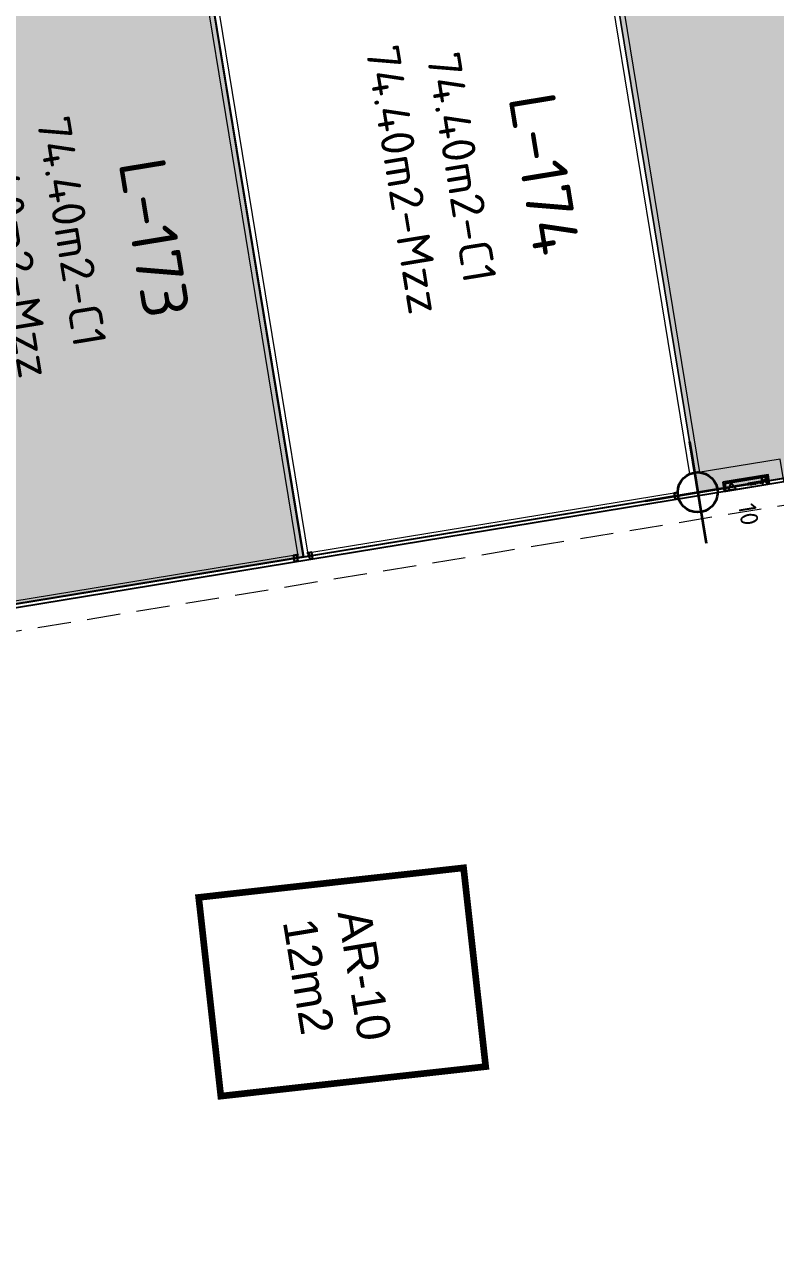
# Model space of a CAD drawing. Header units: metres. Extents: x 2 to 659295185, y -28 to 1124222152.
# Drawn here: x 655572.69 to 655583.96, y 1126561.16 to 1126579.46 of the extents above; entities that cross this region are included whole.
import ezdxf
from ezdxf.enums import TextEntityAlignment as Align

# ---------------------------------------------------------------- set-up
doc = ezdxf.new("R2010")
doc.units = ezdxf.units.M
doc.header["$MEASUREMENT"] = 0
for name, pattern in [('CCSM_C1_CUERPO CK$0$CONTINUA', [0]), ('DASHDOT', [1, 0.5, -0.25, 0, -0.25]), ('DASHED', [0.75, 0.5, -0.25])]:
    doc.linetypes.add(name, pattern=pattern)
doc.layers.get('0').update_dxf_attribs({"linetype": 'CONTINUOUS'})
doc.layers.add('CCSM_C1_CUERPO CK$0$A-AREAS COMERCIALES', color=151, linetype='CONTINUOUS', plot=False)
for name, color, linetype in [('CCSM_C1_CUERPO CK$0$A-EQUIPOS', 9, 'CONTINUOUS'), ('CCSM_C1_CUERPO CK$0$A-FRENTE DE LOCAL', 4, 'CONTINUOUS'), ('CCSM_C1_CUERPO CK$0$A-LOCAL ID', 7, 'CONTINUOUS'), ('CCSM_C1_CUERPO CK$0$A-MARCOS LOCALES', 4, 'CONTINUOUS'), ('CCSM_C1_CUERPO CK$0$A-PARED', 2, 'CCSM_C1_CUERPO CK$0$CONTINUA'), ('CCSM_C1_CUERPO CK$0$ID_AREA EXACTA', 7, 'CONTINUOUS'), ('CCSM_C1_CUERPO CK$0$ID_Nº LOCAL', 7, 'CONTINUOUS'), ('CCSM_C1_CUERPO CK$0$ID_RUBRO', 7, 'CONTINUOUS'), ('CCSM_XREF KIOSKOSE$0$Kiosco General', 154, 'CONTINUOUS')]:
    doc.layers.add(name, color=color, linetype=linetype)
for name, color, linetype, lineweight in [('CCSM_C1_CUERPO CK$0$ENUMERACIÓN DE CAJETIN DE EXTINSIÓN', 8, 'CONTINUOUS', 0), ('CCSM_XREF ESTRUCTURA15$0$E-CC-COLUMNA', 2, 'CONTINUOUS', 35), ('LOCALES ASIGNADOS', 41, 'DASHDOT', 0)]:
    doc.layers.add(name, color=color, linetype=linetype, lineweight=lineweight)
doc.styles.add('CCSM_C1_CUERPO CK$0$ROMANS', font='romans__.ttf')
doc.styles.add('CCSM_XREF KIOSKOSE$0$Standard', font='txt')

# ---------------------------------------------------------------- blocks, each defined once
blk = doc.blocks.new('CCSM_C1_CUERPO CK$0$CAJA DE MANGUERA')
for points in [[(0.444, 0.073), (0.473, -0.106), (0.44, -0.111), (0.417, 0.034), (-0.406, -0.1), (-0.382, -0.246), (-0.415, -0.251), (-0.444, -0.073)], [(0.417, 0.034), (0.44, -0.111), (-0.382, -0.246), (-0.406, -0.1)], [(0.299, 0.008), (0.393, -0.108), (0.246, -0.132)], [(-0.378, -0.123), (-0.288, -0.201), (-0.303, -0.111), (-0.363, -0.214)]]:
    blk.add_lwpolyline(points, close=True)
for points in [[(-0.295, -0.156), (-0.019, -0.111), (-0.012, -0.152)], [(-0.248, -0.149), (-0.241, -0.193)], [(-0.196, -0.14), (-0.189, -0.185)], [(-0.151, -0.133), (-0.144, -0.177)], [(-0.107, -0.125), (-0.1, -0.17)], [(-0.062, -0.118), (-0.055, -0.163)]]:
    blk.add_lwpolyline(points)
blk = doc.blocks.new('CCSM_C1_CUERPO CK$0$MARCO LOCAL-PARED')
for points in [[(655585.328, 1126575.539), (655585.378, 1126575.539), (655585.378, 1126575.439), (655585.328, 1126575.439)], [(655585.333, 1126575.534), (655585.373, 1126575.534), (655585.373, 1126575.444), (655585.333, 1126575.444)], [(655585.393, 1126575.539), (655585.393, 1126575.534), (655585.383, 1126575.534), (655585.383, 1126575.489), (655585.553, 1126575.489), (655585.553, 1126575.534), (655585.543, 1126575.534), (655585.543, 1126575.539), (655585.558, 1126575.539), (655585.558, 1126575.484), (655585.378, 1126575.484), (655585.378, 1126575.539)], [(655585.608, 1126575.539), (655585.558, 1126575.539), (655585.558, 1126575.439), (655585.608, 1126575.439)], [(655585.603, 1126575.534), (655585.563, 1126575.534), (655585.563, 1126575.444), (655585.603, 1126575.444)]]:
    blk.add_lwpolyline(points, close=True)
blk = doc.blocks.new('CCSM_C1_CUERPO CK$0$MARCO LOCAL-COLUMNA')
at = {"layer": 'CCSM_C1_CUERPO CK$0$A-MARCOS LOCALES'}
for points in [[(655585.123, 1126575.588), (655585.173, 1126575.588), (655585.173, 1126575.488), (655585.123, 1126575.488)], [(655585.128, 1126575.583), (655585.168, 1126575.583), (655585.168, 1126575.493), (655585.128, 1126575.493)]]:
    blk.add_lwpolyline(points, close=True, dxfattribs=at)
blk = doc.blocks.new('CCSM_XREF ESTRUCTURA15$0$CCSM_COLUM REDONDA')
at = {"color": 5}
for p, q in [((0, 0.774), (0, -0.774)), ((-0.789, 0), (0.789, 0))]:
    blk.add_line(p, q, dxfattribs=at)
blk.add_circle((0, 0), 0.3)
blk = doc.blocks.new('CCSM_C1_CUERPO CK$0$IDENT LOCAL')
at = {"style": 'CCSM_C1_CUERPO CK$0$ROMANS'}
for tag, height, p in [('AREA-EXACTA', 0.5, (0.869, 0.18)), ('NºLOCAL', 0.7, (1.954, 0.057)), ('RUBRO', 0.35, (0, 0)), ('USO', 0.35, (-0.839, -0.137))]:
    blk.add_attdef(tag, text='', height=height, rotation=279.3085, dxfattribs=at).set_placement(p, align=Align.BOTTOM_CENTER)

msp = doc.modelspace()

# ---------------------------------------------------------------- hatches: boundary and pattern name
at = {"layer": 'LOCALES ASIGNADOS'}
for points in [[(655593.492, 1126586.61), (655595.4734, 1126574.5213), (655582.7926, 1126572.4429), (655580.799, 1126584.6056)], [(655574.8659, 1126583.7109), (655568.9452, 1126582.7387), (655570.9509, 1126570.5019), (655576.8756, 1126571.4731)]]:
    msp.add_hatch(color=256, dxfattribs=at).paths.add_polyline_path(points)

# ---------------------------------------------------------------- linework, layer by layer
at = {"color": 43}
for p, q in [((655559.1089, 1126568.5609), (655594.6348, 1126574.3839)), ((655559.1089, 1126568.5609), (655594.6348, 1126574.3839)), ((655527.9121, 1126563.3968), (655593.6561, 1126574.1728)), ((655527.9121, 1126563.3968), (655593.6561, 1126574.1728))]:
    msp.add_line(p, q, dxfattribs=at)
msp.add_lwpolyline([(655574.8662, 1126583.7091), (655576.8756, 1126571.473), (655570.9509, 1126570.5019), (655568.9452, 1126582.7386), (655574.8659, 1126583.7109)])
at = {"layer": 'CCSM_C1_CUERPO CK$0$A-AREAS COMERCIALES', "lineweight": 5}
for points in [[(655586.7082, 1126585.6501), (655588.7139, 1126573.4134), (655582.7929, 1126572.4429), (655580.7872, 1126584.6796)], [(655580.7872, 1126584.6796), (655582.7929, 1126572.4429), (655576.8719, 1126571.4724), (655574.8662, 1126583.7091)], [(655574.8662, 1126583.7091), (655576.8719, 1126571.4724), (655570.9509, 1126570.5019), (655568.9452, 1126582.7386)]]:
    msp.add_lwpolyline(points, close=True, dxfattribs=at)
at = {"layer": 'CCSM_C1_CUERPO CK$0$A-FRENTE DE LOCAL', "lineweight": 5}
for points in [[(655577.0019, 1126571.5444), (655582.4394, 1126572.4357)], [(655577.0181, 1126571.4458), (655582.4555, 1126572.337)], [(655571.2882, 1126570.6079), (655576.7256, 1126571.4991)], [(655571.3043, 1126570.5092), (655576.7418, 1126571.4005)]]:
    msp.add_lwpolyline(points, dxfattribs=at)
at = {"layer": 'CCSM_C1_CUERPO CK$0$A-PARED', "lineweight": 5}
msp.add_line((655576.7979, 1126571.4603), (655576.9459, 1126571.4846), dxfattribs=at)
for points in [[(655580.8184, 1126584.0261), (655582.6719, 1126572.7175)], [(655580.9664, 1126584.0503), (655582.82, 1126572.7417)], [(655574.8165, 1126583.549), (655576.7979, 1126571.4603)], [(655574.9645, 1126583.5732), (655576.9459, 1126571.4846)], [(655583.0928, 1126572.4409), (655583.1913, 1126572.457), (655583.1687, 1126572.5939), (655583.8496, 1126572.7061), (655583.8722, 1126572.5691), (655584.0838, 1126572.6038), (655584.0287, 1126572.9398), (655582.7706, 1126572.7336)]]:
    msp.add_lwpolyline(points, dxfattribs=at)
at = {"layer": 'CCSM_XREF KIOSKOSE$0$Kiosco General', "linetype": 'DASHED', "lineweight": 5}
msp.add_lwpolyline([(655535.8844, 1126564.3489), (655595.5383, 1126574.1267), (655597.6961, 1126560.9623, 0.070177), (655538.0102, 1126551.3789)], format="xyb", close=True, dxfattribs=at)
at = {"layer": 'CCSM_XREF KIOSKOSE$0$Kiosco General', "linetype": 'DASHED', "lineweight": 5, "const_width": 0.1}
msp.add_lwpolyline([(655575.6355, 1126563.3833), (655575.3033, 1126566.3648), (655579.2788, 1126566.8077), (655579.6109, 1126563.8261)], close=True, dxfattribs=at)

# ---------------------------------------------------------------- block references
at = {"layer": 'CCSM_C1_CUERPO CK$0$A-EQUIPOS', "lineweight": 5, "xscale": -0.7667190466563102, "yscale": 0.7667190465144813, "zscale": 0.7667190465888243, "rotation": 18.66108495242464}
msp.add_blockref('CCSM_C1_CUERPO CK$0$CAJA DE MANGUERA', (655583.5092, 1126572.65), dxfattribs=at)
at = {"layer": 'CCSM_C1_CUERPO CK$0$A-LOCAL ID', "lineweight": 5}
ref = msp.add_blockref('CCSM_C1_CUERPO CK$0$IDENT LOCAL', (655577.9863, 1126577.0705), dxfattribs=at)
ref.add_attrib('AREA-EXACTA', '74.40m2-C1', dxfattribs={"layer": 'CCSM_C1_CUERPO CK$0$ID_AREA EXACTA', "height": 0.5, "rotation": 279.30845, "style": 'CCSM_C1_CUERPO CK$0$ROMANS'}).set_placement((655578.8556, 1126577.2505), align=Align.BOTTOM_CENTER)
ref.add_attrib('RUBRO', '74.40m2-Mzz', dxfattribs={"layer": 'CCSM_C1_CUERPO CK$0$ID_RUBRO', "height": 0.5, "rotation": 279.30845, "style": 'CCSM_C1_CUERPO CK$0$ROMANS'}).set_placement((655577.9863, 1126577.0705), align=Align.BOTTOM_CENTER)
ref.add_attrib('NºLOCAL', 'L-174', dxfattribs={"layer": 'CCSM_C1_CUERPO CK$0$ID_Nº LOCAL', "height": 0.7, "rotation": 279.30845, "style": 'CCSM_C1_CUERPO CK$0$ROMANS'}).set_placement((655579.94, 1126577.1279), align=Align.BOTTOM_CENTER)
ref = msp.add_blockref('CCSM_C1_CUERPO CK$0$IDENT LOCAL', (655572.132, 1126576.1109), dxfattribs=at)
ref.add_attrib('AREA-EXACTA', '74.40m2-C1', dxfattribs={"layer": 'CCSM_C1_CUERPO CK$0$ID_AREA EXACTA', "height": 0.5, "rotation": 279.30845, "style": 'CCSM_C1_CUERPO CK$0$ROMANS'}).set_placement((655573.0013, 1126576.2909), align=Align.BOTTOM_CENTER)
ref.add_attrib('RUBRO', '74.40m2-Mzz', dxfattribs={"layer": 'CCSM_C1_CUERPO CK$0$ID_RUBRO', "height": 0.5, "rotation": 279.30845, "style": 'CCSM_C1_CUERPO CK$0$ROMANS'}).set_placement((655572.132, 1126576.1109), align=Align.BOTTOM_CENTER)
ref.add_attrib('NºLOCAL', 'L-173', dxfattribs={"layer": 'CCSM_C1_CUERPO CK$0$ID_Nº LOCAL', "height": 0.7, "rotation": 279.30845, "style": 'CCSM_C1_CUERPO CK$0$ROMANS'}).set_placement((655574.0857, 1126576.1683), align=Align.BOTTOM_CENTER)
at = {"layer": 'CCSM_C1_CUERPO CK$0$A-MARCOS LOCALES', "lineweight": 5}
for name, p, rotation in [('CCSM_C1_CUERPO CK$0$MARCO LOCAL-COLUMNA', (190853.049, -91208.7445), 9.308451037493118), ('CCSM_C1_CUERPO CK$0$MARCO LOCAL-PARED', (190847.1261, -91209.6661), 9.30845110547362)]:
    msp.add_blockref(name, p, dxfattribs=dict(at, rotation=rotation))
at = {"layer": 'CCSM_XREF ESTRUCTURA15$0$E-CC-COLUMNA', "lineweight": 5, "rotation": 9.308451266684852}
msp.add_blockref('CCSM_XREF ESTRUCTURA15$0$CCSM_COLUM REDONDA', (655582.7928, 1126572.4429), dxfattribs=at)

# ---------------------------------------------------------------- texts
at = {"layer": 'CCSM_C1_CUERPO CK$0$ENUMERACIÓN DE CAJETIN DE EXTINSIÓN', "lineweight": 5, "insert": (655583.6605, 1126572.2963), "char_height": 0.26688, "width": 0.015658, "attachment_point": 1, "rotation": 279.2592, "style": 'CCSM_C1_CUERPO CK$0$ROMANS'}
msp.add_mtext('10', dxfattribs=at)
at = {"layer": 'CCSM_XREF KIOSKOSE$0$Kiosco General', "lineweight": 5, "insert": (655577.8806, 1126566.2171), "char_height": 0.2, "attachment_point": 1, "rotation": 279.308, "style": 'CCSM_XREF KIOSKOSE$0$Standard'}
msp.add_mtext_dynamic_manual_height_columns('\\pt2.6;{\\fArial|b0|i0|c0|p34;\\H2.5x;AR-10\\P12m2}', width=7.561207, gutter_width=1, heights=[0], dxfattribs=at)

doc.saveas('drawing.dxf')
